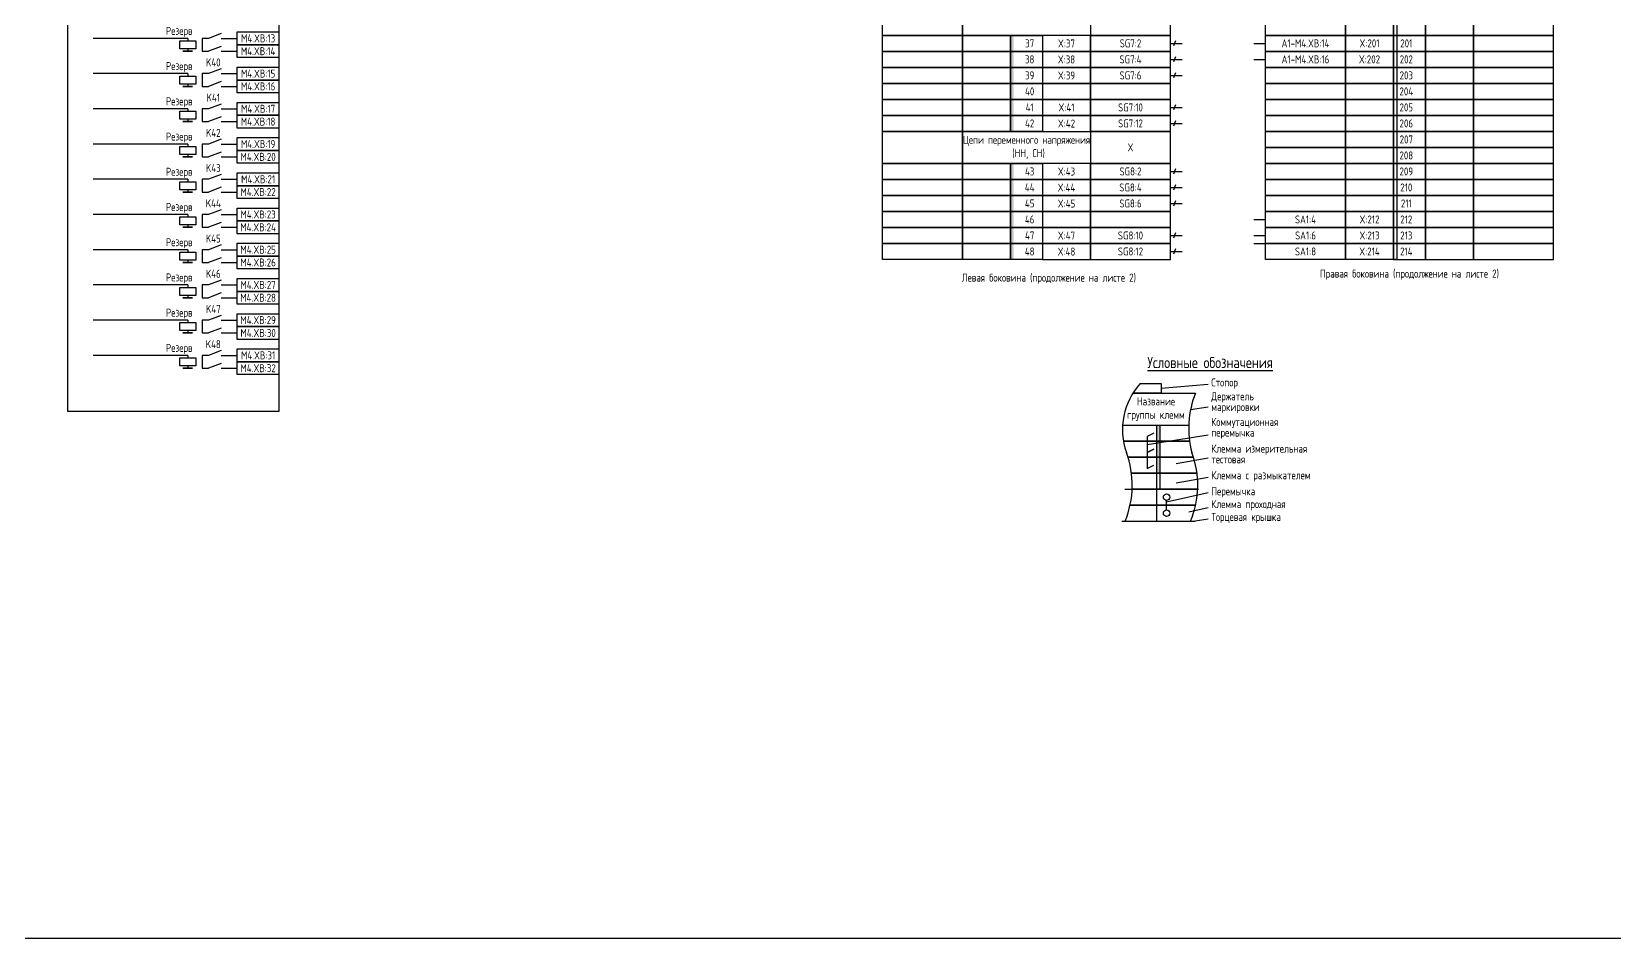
# Model space of a CAD drawing. Header units: millimetres. Extents: x -1533 to 5846, y -90 to 586.
# Drawn here: x 4405.2 to 4899.7, y -90 to 193.2 of the extents above; entities that cross this region are included whole.
import ezdxf

# ---------------------------------------------------------------- set-up
doc = ezdxf.new("R2010")
doc.units = ezdxf.units.MM
doc.styles.add('Gost_type_A', font='GOST_A.TTF')

msp = doc.modelspace()

# ---------------------------------------------------------------- hatches: boundary and pattern name
h = msp.add_hatch(color=7)
h.dxf.hatch_style = 1
h.paths.add_polyline_path([(4712, 192), (4711, 192), (4711, 162), (4712, 162)])
h = msp.add_hatch(color=7)
h.dxf.hatch_style = 1
h.paths.add_polyline_path([(4712, 152), (4711, 152), (4711, 122), (4712, 122)])
h = msp.add_hatch(color=256)
h.dxf.hatch_style = 1
h.paths.add_polyline_path([(4757.75, 70.27), (4756.75, 70.27), (4756.75, 55.27), (4757.75, 55.27)])

# ---------------------------------------------------------------- linework, layer by layer
for p, q in [((4453.95, 191.06), (4424.45, 191.06)), ((4453.95, 191.06), (4453.95, 190.3)), ((4761, 189.5), (4764.62, 189.5)), ((4762.54, 190.31), (4761.96, 188.69)), ((4787.04, 189.5), (4790.67, 189.5)), ((4453.95, 187.8), (4453.95, 187.05)), ((4761, 184.5), (4764.62, 184.5)), ((4762.54, 185.31), (4761.96, 183.69)), ((4787.04, 184.5), (4790.67, 184.5)), ((4453.95, 180.06), (4424.45, 180.06)), ((4453.95, 180.06), (4453.95, 179.3)), ((4761, 179.5), (4764.62, 179.5)), ((4762.54, 180.31), (4761.96, 178.69)), ((4453.95, 176.8), (4453.95, 176.05)), ((4453.95, 169.06), (4424.45, 169.06)), ((4453.95, 169.06), (4453.95, 168.3)), ((4761, 169.5), (4764.62, 169.5)), ((4762.54, 170.31), (4761.96, 168.69)), ((4453.95, 165.8), (4453.95, 165.05)), ((4761, 164.5), (4764.62, 164.5)), ((4762.54, 165.31), (4761.96, 163.69)), ((4453.95, 158.06), (4424.45, 158.06)), ((4453.95, 158.06), (4453.95, 157.3)), ((4453.95, 154.8), (4453.95, 154.05)), ((4761, 149.5), (4764.62, 149.5)), ((4762.54, 150.31), (4761.96, 148.69)), ((4453.95, 147.06), (4424.45, 147.06)), ((4453.95, 147.06), (4453.95, 146.3)), ((4453.95, 143.8), (4453.95, 143.05)), ((4761, 144.5), (4764.62, 144.5)), ((4762.54, 145.31), (4761.96, 143.69)), ((4761, 139.5), (4764.62, 139.5)), ((4762.54, 140.31), (4761.96, 138.69)), ((4453.95, 136.06), (4424.45, 136.06)), ((4453.95, 136.06), (4453.95, 135.3)), ((4787.04, 134.5), (4790.67, 134.5)), ((4453.95, 132.8), (4453.95, 132.05)), ((4761, 129.5), (4764.62, 129.5)), ((4762.54, 130.31), (4761.96, 128.69)), ((4787.04, 129.5), (4790.67, 129.5)), ((4453.95, 125.06), (4424.45, 125.06)), ((4453.95, 125.06), (4453.95, 124.3)), ((4761, 124.5), (4764.62, 124.5)), ((4762.54, 125.31), (4761.96, 123.69)), ((4787.04, 127), (4790.67, 127)), ((4453.95, 121.8), (4453.95, 121.05)), ((4453.95, 114.06), (4424.45, 114.06)), ((4453.95, 114.06), (4453.95, 113.3)), ((4453.95, 110.8), (4453.95, 110.05)), ((4453.95, 103.06), (4424.45, 103.06)), ((4453.95, 103.06), (4453.95, 102.3)), ((4453.95, 99.8), (4453.95, 99.05)), ((4453.95, 92.06), (4424.45, 92.06)), ((4453.95, 92.06), (4453.95, 91.3)), ((4453.95, 88.8), (4453.95, 88.05)), ((4749.25, 80.27), (4768.84, 80.27)), ((4758.11, 81.77), (4772.75, 83.09)), ((4767.27, 75.11), (4772.75, 75.96)), ((4746.23, 70.27), (4766.69, 70.27)), ((4756.75, 40.27), (4756.75, 70.27)), ((4757.75, 65.27), (4757.75, 70.27)), ((4766.95, 65.27), (4746.49, 65.27)), ((4746.49, 65.27), (4766.95, 65.27)), ((4753.75, 64.27), (4772.75, 67.27)), ((4757.75, 50.27), (4757.75, 65.27)), ((4768.17, 60.27), (4747.71, 60.27)), ((4747.71, 60.27), (4768.17, 60.27)), ((4762.75, 58.27), (4772.75, 60.03)), ((4769.26, 55.27), (4748.8, 55.27)), ((4748.8, 55.27), (4769.26, 55.27)), ((4769.26, 55.27), (4748.8, 55.27)), ((4748.8, 55.27), (4769.26, 55.27)), ((4746.75, 50.27), (4769.75, 50.27)), ((4769.48, 50.27), (4749.02, 50.27)), ((4749.02, 50.27), (4769.48, 50.27)), ((4762.75, 52.27), (4772.75, 54.03)), ((4768.84, 45.27), (4748.38, 45.27)), ((4748.38, 45.27), (4768.84, 45.27)), ((4759.75, 46.27), (4772.75, 49.27)), ((4759.78, 45.27), (4759.78, 46.77)), ((4759.78, 43.77), (4759.78, 45.27)), ((4766.75, 43.22), (4772.75, 44.6)), ((4745.75, 40.27), (4768.75, 40.27)), ((4746.82, 40.27), (4767.28, 40.27)), ((4772.75, 40.93), (4768.75, 40.27))]:
    msp.add_line(p, q)
at = {"ltscale": 1.08}
for p, q in [((4460.45, 191.05), (4458.45, 191.05)), ((4458.45, 191.05), (4458.45, 187.05)), ((4464.45, 191.05), (4469.45, 191.05)), ((4458.45, 187.05), (4460.45, 187.05)), ((4464.45, 187.05), (4469.45, 187.05)), ((4460.45, 180.05), (4458.45, 180.05)), ((4458.45, 180.05), (4458.45, 176.05)), ((4464.45, 180.05), (4469.45, 180.05)), ((4458.45, 176.05), (4460.45, 176.05)), ((4464.45, 176.05), (4469.45, 176.05)), ((4460.45, 169.05), (4458.45, 169.05)), ((4458.45, 169.05), (4458.45, 165.05)), ((4464.45, 169.05), (4469.45, 169.05)), ((4458.45, 165.05), (4460.45, 165.05)), ((4464.45, 165.05), (4469.45, 165.05)), ((4460.45, 158.05), (4458.45, 158.05)), ((4458.45, 158.05), (4458.45, 154.05)), ((4458.45, 154.05), (4460.45, 154.05)), ((4464.45, 158.05), (4469.45, 158.05)), ((4464.45, 154.05), (4469.45, 154.05)), ((4460.45, 147.05), (4458.45, 147.05)), ((4458.45, 147.05), (4458.45, 143.05)), ((4464.45, 147.05), (4469.45, 147.05)), ((4458.45, 143.05), (4460.45, 143.05)), ((4464.45, 143.05), (4469.45, 143.05)), ((4460.45, 136.05), (4458.45, 136.05)), ((4458.45, 136.05), (4458.45, 132.05)), ((4464.45, 136.05), (4469.45, 136.05)), ((4458.45, 132.05), (4460.45, 132.05)), ((4464.45, 132.05), (4469.45, 132.05)), ((4460.45, 125.05), (4458.45, 125.05)), ((4458.45, 125.05), (4458.45, 121.05)), ((4464.45, 125.05), (4469.45, 125.05)), ((4458.45, 121.05), (4460.45, 121.05)), ((4464.45, 121.05), (4469.45, 121.05)), ((4460.45, 114.05), (4458.45, 114.05)), ((4458.45, 114.05), (4458.45, 110.05)), ((4464.45, 114.05), (4469.45, 114.05)), ((4458.45, 110.05), (4460.45, 110.05)), ((4464.45, 110.05), (4469.45, 110.05)), ((4460.45, 103.05), (4458.45, 103.05)), ((4458.45, 103.05), (4458.45, 99.05)), ((4458.45, 99.05), (4460.45, 99.05)), ((4464.45, 103.05), (4469.45, 103.05)), ((4464.45, 99.05), (4469.45, 99.05)), ((4460.45, 92.05), (4458.45, 92.05)), ((4458.45, 92.05), (4458.45, 88.05)), ((4464.45, 92.05), (4469.45, 92.05)), ((4458.45, 88.05), (4460.45, 88.05)), ((4464.45, 88.05), (4469.45, 88.05))]:
    msp.add_line(p, q, dxfattribs=at)
at = {"ltscale": 4.32}
for p, q in [((4464.45, 192.55), (4460.45, 191.05)), ((4464.45, 188.55), (4460.45, 187.05)), ((4464.45, 181.55), (4460.45, 180.05)), ((4464.45, 177.55), (4460.45, 176.05)), ((4464.45, 170.55), (4460.45, 169.05)), ((4464.45, 166.55), (4460.45, 165.05)), ((4464.45, 159.55), (4460.45, 158.05)), ((4464.45, 155.55), (4460.45, 154.05)), ((4464.45, 148.55), (4460.45, 147.05)), ((4464.45, 144.55), (4460.45, 143.05)), ((4464.45, 137.55), (4460.45, 136.05)), ((4464.45, 133.55), (4460.45, 132.05)), ((4464.45, 126.55), (4460.45, 125.05)), ((4464.45, 122.55), (4460.45, 121.05)), ((4464.45, 115.55), (4460.45, 114.05)), ((4464.45, 111.55), (4460.45, 110.05)), ((4464.45, 104.55), (4460.45, 103.05)), ((4464.45, 100.55), (4460.45, 99.05)), ((4464.45, 93.55), (4460.45, 92.05)), ((4464.45, 89.55), (4460.45, 88.05))]:
    msp.add_line(p, q, dxfattribs=at)
for points in [[(-1533, 586), (5845.64, 586), (5845.64, -90), (-1533, -90)], [(4830.67, 382), (4831.67, 382), (4831.67, 122), (4830.67, 122)], [(4416.45, 264.05), (4482.45, 264.05), (4482.45, 74.53), (4416.45, 74.53)], [(4671, 202), (4696, 202), (4696, 192), (4671, 192)], [(4696, 202), (4736, 202), (4736, 192), (4696, 192)], [(4761, 202), (4736, 202), (4736, 192), (4761, 192)], [(4469.45, 193.05), (4482.45, 193.05), (4482.45, 189.05), (4469.45, 189.05)], [(4790.67, 197), (4815.67, 197), (4815.67, 192), (4790.67, 192)], [(4815.67, 197), (4830.67, 197), (4830.67, 192), (4815.67, 192)], [(4840.67, 197), (4830.67, 197), (4830.67, 192), (4840.67, 192)], [(4855.67, 197), (4840.67, 197), (4840.67, 192), (4855.67, 192)], [(4880.67, 197), (4855.67, 197), (4855.67, 192), (4880.67, 192)], [(4456.45, 190.3), (4456.45, 187.8), (4451.45, 187.8), (4451.45, 190.3)], [(4469.45, 189.05), (4482.45, 189.05), (4482.45, 185.05), (4469.45, 185.05)], [(4671, 192), (4696, 192), (4696, 187), (4671, 187)], [(4696, 192), (4711, 192), (4711, 187), (4696, 187)], [(4711, 192), (4721, 192), (4721, 187), (4711, 187)], [(4736, 192), (4721, 192), (4721, 187), (4736, 187)], [(4761, 192), (4736, 192), (4736, 187), (4761, 187)], [(4790.67, 192), (4815.67, 192), (4815.67, 187), (4790.67, 187)], [(4790.67, 192), (4815.67, 192), (4815.67, 187), (4790.67, 187)], [(4815.67, 192), (4830.67, 192), (4830.67, 187), (4815.67, 187)], [(4815.67, 192), (4830.67, 192), (4830.67, 187), (4815.67, 187)], [(4840.67, 192), (4830.67, 192), (4830.67, 187), (4840.67, 187)], [(4840.67, 192), (4830.67, 192), (4830.67, 187), (4840.67, 187)], [(4855.67, 192), (4840.67, 192), (4840.67, 187), (4855.67, 187)], [(4855.67, 192), (4840.67, 192), (4840.67, 187), (4855.67, 187)], [(4880.67, 192), (4855.67, 192), (4855.67, 187), (4880.67, 187)], [(4880.67, 192), (4855.67, 192), (4855.67, 187), (4880.67, 187)], [(4455.45, 187.05), (4452.45, 187.05)], [(4671, 187), (4696, 187), (4696, 182), (4671, 182)], [(4696, 187), (4711, 187), (4711, 182), (4696, 182)], [(4711, 187), (4721, 187), (4721, 182), (4711, 182)], [(4736, 187), (4721, 187), (4721, 182), (4736, 182)], [(4761, 187), (4736, 187), (4736, 182), (4761, 182)], [(4790.67, 187), (4815.67, 187), (4815.67, 182), (4790.67, 182)], [(4790.67, 187), (4815.67, 187), (4815.67, 182), (4790.67, 182)], [(4815.67, 187), (4830.67, 187), (4830.67, 182), (4815.67, 182)], [(4815.67, 187), (4830.67, 187), (4830.67, 182), (4815.67, 182)], [(4840.67, 187), (4830.67, 187), (4830.67, 182), (4840.67, 182)], [(4840.67, 187), (4830.67, 187), (4830.67, 182), (4840.67, 182)], [(4855.67, 187), (4840.67, 187), (4840.67, 182), (4855.67, 182)], [(4855.67, 187), (4840.67, 187), (4840.67, 182), (4855.67, 182)], [(4880.67, 187), (4855.67, 187), (4855.67, 182), (4880.67, 182)], [(4880.67, 187), (4855.67, 187), (4855.67, 182), (4880.67, 182)], [(4456.45, 179.3), (4456.45, 176.8), (4451.45, 176.8), (4451.45, 179.3)], [(4469.45, 182.05), (4482.45, 182.05), (4482.45, 178.05), (4469.45, 178.05)], [(4469.45, 178.05), (4482.45, 178.05), (4482.45, 174.05), (4469.45, 174.05)], [(4671, 182), (4696, 182), (4696, 177), (4671, 177)], [(4696, 182), (4711, 182), (4711, 177), (4696, 177)], [(4711, 182), (4721, 182), (4721, 177), (4711, 177)], [(4736, 182), (4721, 182), (4721, 177), (4736, 177)], [(4761, 182), (4736, 182), (4736, 177), (4761, 177)], [(4790.67, 182), (4815.67, 182), (4815.67, 177), (4790.67, 177)], [(4790.67, 182), (4815.67, 182), (4815.67, 177), (4790.67, 177)], [(4815.67, 182), (4830.67, 182), (4830.67, 177), (4815.67, 177)], [(4815.67, 182), (4830.67, 182), (4830.67, 177), (4815.67, 177)], [(4840.67, 182), (4830.67, 182), (4830.67, 177), (4840.67, 177)], [(4840.67, 182), (4830.67, 182), (4830.67, 177), (4840.67, 177)], [(4855.67, 182), (4840.67, 182), (4840.67, 177), (4855.67, 177)], [(4855.67, 182), (4840.67, 182), (4840.67, 177), (4855.67, 177)], [(4880.67, 182), (4855.67, 182), (4855.67, 177), (4880.67, 177)], [(4880.67, 182), (4855.67, 182), (4855.67, 177), (4880.67, 177)], [(4455.45, 176.05), (4452.45, 176.05)], [(4671, 177), (4696, 177), (4696, 172), (4671, 172)], [(4696, 177), (4711, 177), (4711, 172), (4696, 172)], [(4711, 177), (4721, 177), (4721, 172), (4711, 172)], [(4736, 177), (4721, 177), (4721, 172), (4736, 172)], [(4761, 177), (4736, 177), (4736, 172), (4761, 172)], [(4790.67, 177), (4815.67, 177), (4815.67, 172), (4790.67, 172)], [(4815.67, 177), (4830.67, 177), (4830.67, 172), (4815.67, 172)], [(4840.67, 177), (4830.67, 177), (4830.67, 172), (4840.67, 172)], [(4855.67, 177), (4840.67, 177), (4840.67, 172), (4855.67, 172)], [(4880.67, 177), (4855.67, 177), (4855.67, 172), (4880.67, 172)], [(4456.45, 168.3), (4456.45, 165.8), (4451.45, 165.8), (4451.45, 168.3)], [(4469.45, 171.05), (4482.45, 171.05), (4482.45, 167.05), (4469.45, 167.05)], [(4671, 172), (4696, 172), (4696, 167), (4671, 167)], [(4696, 172), (4711, 172), (4711, 167), (4696, 167)], [(4711, 172), (4721, 172), (4721, 167), (4711, 167)], [(4736, 172), (4721, 172), (4721, 167), (4736, 167)], [(4761, 172), (4736, 172), (4736, 167), (4761, 167)], [(4790.67, 172), (4815.67, 172), (4815.67, 167), (4790.67, 167)], [(4815.67, 172), (4830.67, 172), (4830.67, 167), (4815.67, 167)], [(4840.67, 172), (4830.67, 172), (4830.67, 167), (4840.67, 167)], [(4855.67, 172), (4840.67, 172), (4840.67, 167), (4855.67, 167)], [(4880.67, 172), (4855.67, 172), (4855.67, 167), (4880.67, 167)], [(4455.45, 165.05), (4452.45, 165.05)], [(4469.45, 167.05), (4482.45, 167.05), (4482.45, 163.05), (4469.45, 163.05)], [(4671, 167), (4696, 167), (4696, 162), (4671, 162)], [(4696, 167), (4711, 167), (4711, 162), (4696, 162)], [(4711, 167), (4721, 167), (4721, 162), (4711, 162)], [(4736, 167), (4721, 167), (4721, 162), (4736, 162)], [(4761, 167), (4736, 167), (4736, 162), (4761, 162)], [(4790.67, 167), (4815.67, 167), (4815.67, 162), (4790.67, 162)], [(4815.67, 167), (4830.67, 167), (4830.67, 162), (4815.67, 162)], [(4840.67, 167), (4830.67, 167), (4830.67, 162), (4840.67, 162)], [(4855.67, 167), (4840.67, 167), (4840.67, 162), (4855.67, 162)], [(4880.67, 167), (4855.67, 167), (4855.67, 162), (4880.67, 162)], [(4469.45, 160.05), (4482.45, 160.05), (4482.45, 156.05), (4469.45, 156.05)], [(4671, 162), (4696, 162), (4696, 152), (4671, 152)], [(4696, 162), (4736, 162), (4736, 152), (4696, 152)], [(4761, 162), (4736, 162), (4736, 152), (4761, 152)], [(4790.67, 162), (4815.67, 162), (4815.67, 157), (4790.67, 157)], [(4790.67, 162), (4815.67, 162), (4815.67, 157), (4790.67, 157)], [(4815.67, 162), (4830.67, 162), (4830.67, 157), (4815.67, 157)], [(4815.67, 162), (4830.67, 162), (4830.67, 157), (4815.67, 157)], [(4840.67, 162), (4830.67, 162), (4830.67, 157), (4840.67, 157)], [(4840.67, 162), (4830.67, 162), (4830.67, 157), (4840.67, 157)], [(4855.67, 162), (4840.67, 162), (4840.67, 157), (4855.67, 157)], [(4855.67, 162), (4840.67, 162), (4840.67, 157), (4855.67, 157)], [(4880.67, 162), (4855.67, 162), (4855.67, 157), (4880.67, 157)], [(4880.67, 162), (4855.67, 162), (4855.67, 157), (4880.67, 157)], [(4456.45, 157.3), (4456.45, 154.8), (4451.45, 154.8), (4451.45, 157.3)], [(4455.45, 154.05), (4452.45, 154.05)], [(4469.45, 156.05), (4482.45, 156.05), (4482.45, 152.05), (4469.45, 152.05)], [(4790.67, 157), (4815.67, 157), (4815.67, 152), (4790.67, 152)], [(4790.67, 157), (4815.67, 157), (4815.67, 152), (4790.67, 152)], [(4815.67, 157), (4830.67, 157), (4830.67, 152), (4815.67, 152)], [(4815.67, 157), (4830.67, 157), (4830.67, 152), (4815.67, 152)], [(4840.67, 157), (4830.67, 157), (4830.67, 152), (4840.67, 152)], [(4840.67, 157), (4830.67, 157), (4830.67, 152), (4840.67, 152)], [(4855.67, 157), (4840.67, 157), (4840.67, 152), (4855.67, 152)], [(4855.67, 157), (4840.67, 157), (4840.67, 152), (4855.67, 152)], [(4880.67, 157), (4855.67, 157), (4855.67, 152), (4880.67, 152)], [(4880.67, 157), (4855.67, 157), (4855.67, 152), (4880.67, 152)], [(4469.45, 149.05), (4482.45, 149.05), (4482.45, 145.05), (4469.45, 145.05)], [(4671, 152), (4696, 152), (4696, 147), (4671, 147)], [(4696, 152), (4711, 152), (4711, 147), (4696, 147)], [(4711, 152), (4721, 152), (4721, 147), (4711, 147)], [(4736, 152), (4721, 152), (4721, 147), (4736, 147)], [(4761, 152), (4736, 152), (4736, 147), (4761, 147)], [(4790.67, 152), (4815.67, 152), (4815.67, 147), (4790.67, 147)], [(4815.67, 152), (4830.67, 152), (4830.67, 147), (4815.67, 147)], [(4840.67, 152), (4830.67, 152), (4830.67, 147), (4840.67, 147)], [(4855.67, 152), (4840.67, 152), (4840.67, 147), (4855.67, 147)], [(4880.67, 152), (4855.67, 152), (4855.67, 147), (4880.67, 147)], [(4456.45, 146.3), (4456.45, 143.8), (4451.45, 143.8), (4451.45, 146.3)], [(4469.45, 145.05), (4482.45, 145.05), (4482.45, 141.05), (4469.45, 141.05)], [(4671, 147), (4696, 147), (4696, 142), (4671, 142)], [(4696, 147), (4711, 147), (4711, 142), (4696, 142)], [(4711, 147), (4721, 147), (4721, 142), (4711, 142)], [(4736, 147), (4721, 147), (4721, 142), (4736, 142)], [(4761, 147), (4736, 147), (4736, 142), (4761, 142)], [(4790.67, 147), (4815.67, 147), (4815.67, 142), (4790.67, 142)], [(4815.67, 147), (4830.67, 147), (4830.67, 142), (4815.67, 142)], [(4840.67, 147), (4830.67, 147), (4830.67, 142), (4840.67, 142)], [(4855.67, 147), (4840.67, 147), (4840.67, 142), (4855.67, 142)], [(4880.67, 147), (4855.67, 147), (4855.67, 142), (4880.67, 142)], [(4455.45, 143.05), (4452.45, 143.05)], [(4671, 142), (4696, 142), (4696, 137), (4671, 137)], [(4696, 142), (4711, 142), (4711, 137), (4696, 137)], [(4711, 142), (4721, 142), (4721, 137), (4711, 137)], [(4736, 142), (4721, 142), (4721, 137), (4736, 137)], [(4761, 142), (4736, 142), (4736, 137), (4761, 137)], [(4790.67, 142), (4815.67, 142), (4815.67, 137), (4790.67, 137)], [(4815.67, 142), (4830.67, 142), (4830.67, 137), (4815.67, 137)], [(4840.67, 142), (4830.67, 142), (4830.67, 137), (4840.67, 137)], [(4855.67, 142), (4840.67, 142), (4840.67, 137), (4855.67, 137)], [(4880.67, 142), (4855.67, 142), (4855.67, 137), (4880.67, 137)], [(4456.45, 135.3), (4456.45, 132.8), (4451.45, 132.8), (4451.45, 135.3)], [(4469.45, 138.05), (4482.45, 138.05), (4482.45, 134.05), (4469.45, 134.05)], [(4469.45, 134.05), (4482.45, 134.05), (4482.45, 130.05), (4469.45, 130.05)], [(4671, 137), (4696, 137), (4696, 132), (4671, 132)], [(4696, 137), (4711, 137), (4711, 132), (4696, 132)], [(4711, 137), (4721, 137), (4721, 132), (4711, 132)], [(4736, 137), (4721, 137), (4721, 132), (4736, 132)], [(4761, 137), (4736, 137), (4736, 132), (4761, 132)], [(4790.67, 137), (4815.67, 137), (4815.67, 132), (4790.67, 132)], [(4815.67, 137), (4830.67, 137), (4830.67, 132), (4815.67, 132)], [(4840.67, 137), (4830.67, 137), (4830.67, 132), (4840.67, 132)], [(4855.67, 137), (4840.67, 137), (4840.67, 132), (4855.67, 132)], [(4880.67, 137), (4855.67, 137), (4855.67, 132), (4880.67, 132)], [(4455.45, 132.05), (4452.45, 132.05)], [(4671, 132), (4696, 132), (4696, 127), (4671, 127)], [(4696, 132), (4711, 132), (4711, 127), (4696, 127)], [(4711, 132), (4721, 132), (4721, 127), (4711, 127)], [(4736, 132), (4721, 132), (4721, 127), (4736, 127)], [(4761, 132), (4736, 132), (4736, 127), (4761, 127)], [(4790.67, 132), (4815.67, 132), (4815.67, 127), (4790.67, 127)], [(4815.67, 132), (4830.67, 132), (4830.67, 127), (4815.67, 127)], [(4840.67, 132), (4830.67, 132), (4830.67, 127), (4840.67, 127)], [(4855.67, 132), (4840.67, 132), (4840.67, 127), (4855.67, 127)], [(4880.67, 132), (4855.67, 132), (4855.67, 127), (4880.67, 127)], [(4456.45, 124.3), (4456.45, 121.8), (4451.45, 121.8), (4451.45, 124.3)], [(4469.45, 127.05), (4482.45, 127.05), (4482.45, 123.05), (4469.45, 123.05)], [(4671, 127), (4696, 127), (4696, 122), (4671, 122)], [(4696, 127), (4711, 127), (4711, 122), (4696, 122)], [(4711, 127), (4721, 127), (4721, 122), (4711, 122)], [(4736, 127), (4721, 127), (4721, 122), (4736, 122)], [(4761, 127), (4736, 127), (4736, 122), (4761, 122)], [(4790.67, 127), (4815.67, 127), (4815.67, 122), (4790.67, 122)], [(4815.67, 127), (4830.67, 127), (4830.67, 122), (4815.67, 122)], [(4840.67, 127), (4830.67, 127), (4830.67, 122), (4840.67, 122)], [(4855.67, 127), (4840.67, 127), (4840.67, 122), (4855.67, 122)], [(4880.67, 127), (4855.67, 127), (4855.67, 122), (4880.67, 122)], [(4455.45, 121.05), (4452.45, 121.05)], [(4469.45, 123.05), (4482.45, 123.05), (4482.45, 119.05), (4469.45, 119.05)], [(4469.45, 116.05), (4482.45, 116.05), (4482.45, 112.05), (4469.45, 112.05)], [(4456.45, 113.3), (4456.45, 110.8), (4451.45, 110.8), (4451.45, 113.3)], [(4455.45, 110.05), (4452.45, 110.05)], [(4469.45, 112.05), (4482.45, 112.05), (4482.45, 108.05), (4469.45, 108.05)], [(4469.45, 105.05), (4482.45, 105.05), (4482.45, 101.05), (4469.45, 101.05)], [(4456.45, 102.3), (4456.45, 99.8), (4451.45, 99.8), (4451.45, 102.3)], [(4455.45, 99.05), (4452.45, 99.05)], [(4469.45, 101.05), (4482.45, 101.05), (4482.45, 97.05), (4469.45, 97.05)], [(4469.45, 94.05), (4482.45, 94.05), (4482.45, 90.05), (4469.45, 90.05)], [(4456.45, 91.3), (4456.45, 88.8), (4451.45, 88.8), (4451.45, 91.3)], [(4469.45, 90.05), (4482.45, 90.05), (4482.45, 86.05), (4469.45, 86.05)], [(4455.45, 88.05), (4452.45, 88.05)]]:
    msp.add_lwpolyline(points, close=True)
for points in [[(4751.5, 83.27), (4758.11, 83.27), (4758.11, 80.27), (4749.25, 80.27)], [(4755.75, 67.77), (4753.75, 66.77), (4753.75, 61.77), (4755.75, 62.77)], [(4755.75, 62.77), (4753.75, 61.77), (4753.75, 56.77), (4755.75, 57.77)]]:
    msp.add_lwpolyline(points)
for centre in [(4759.78, 47.77), (4759.78, 42.77)]:
    msp.add_circle(centre, 1)
for centre, radius, start, end in [((4767.6, 68.87), 21.6, 138.181, 199.2333), ((4795.69, 69.27), 29.02, 157.7321, 195.0211), ((4719.51, 51.5), 29.54, 337.6521, 20.3143), ((4739.97, 51.5), 29.54, 337.6521, 20.3143)]:
    msp.add_arc(centre, radius, start, end)

# ---------------------------------------------------------------- texts
at = {"style": 'Gost_type_A'}
for s, insert, char_height, width, attachment_point in [('Резерв', (4455.45, 193.06), 2.5, 31.0015, 6), ('M4.XВ:14', (4475.95, 187.06), 2.5, 13, 5), ('M4.XВ:13', (4475.95, 191.06), 2.5, 13, 5), ('SG7:2', (4748.5, 189.5), 2.5, 25, 5), ('A1-M4.XВ:14', (4803.17, 189.5), 2.5, 25, 5), ('Резерв', (4455.45, 182.06), 2.5, 31.0015, 6), ('K40', (4461.95, 183.55), 2.5, 5, 5), ('SG7:4', (4748.5, 184.5), 2.5, 25, 5), ('A1-M4.XВ:16', (4803.17, 184.5), 2.5, 25, 5), ('M4.XВ:15', (4475.95, 180.06), 2.5, 13, 5), ('SG7:6', (4748.5, 179.5), 2.5, 25, 5), ('K41', (4461.95, 172.55), 2.5, 5, 5), ('M4.XВ:16', (4475.95, 176.06), 2.5, 13, 5), ('Резерв', (4455.45, 171.06), 2.5, 31.0015, 6), ('M4.XВ:17', (4475.95, 169.06), 2.5, 13, 5), ('SG7:10', (4748.5, 169.5), 2.5, 25, 5), ('M4.XВ:18', (4475.95, 165.06), 2.5, 13, 5), ('SG7:12', (4748.5, 164.5), 2.5, 25, 5), ('Резерв', (4455.45, 160.06), 2.5, 31.0015, 6), ('K42', (4461.95, 161.55), 2.5, 5, 5), ('M4.XВ:19', (4475.95, 158.06), 2.5, 13, 5), ('Цепи переменного напряжения  (НН, СН)', (4716, 157), 2.5, 40, 5), ('X', (4748.5, 157), 2.5, 25, 5), ('M4.XВ:20', (4475.95, 154.06), 2.5, 13, 5), ('Резерв', (4455.45, 149.06), 2.5, 31.0015, 6), ('K43', (4461.95, 150.55), 2.5, 5, 5), ('SG8:2', (4748.5, 149.5), 2.5, 25, 5), ('M4.XВ:22', (4475.95, 143.06), 2.5, 13, 5), ('M4.XВ:21', (4475.95, 147.06), 2.5, 13, 5), ('SG8:4', (4748.5, 144.5), 2.5, 25, 5), ('Резерв', (4455.45, 138.06), 2.5, 31.0015, 6), ('K44', (4461.95, 139.55), 2.5, 5, 5), ('SG8:6', (4748.5, 139.5), 2.5, 25, 5), ('M4.XВ:23', (4475.95, 136.06), 2.5, 13, 5), ('SA1:4', (4803.17, 134.5), 2.5, 25, 5), ('Резерв', (4455.45, 127.06), 2.5, 31.0015, 6), ('K45', (4461.95, 128.55), 2.5, 5, 5), ('M4.XВ:24', (4475.95, 132.06), 2.5, 13, 5), ('SG8:10', (4748.5, 129.5), 2.5, 25, 5), ('SA1:6', (4803.17, 129.5), 2.5, 25, 5), ('M4.XВ:25', (4475.95, 125.06), 2.5, 13, 5), ('SG8:12', (4748.5, 124.5), 2.5, 25, 5), ('SA1:8', (4803.17, 124.5), 2.5, 25, 5), ('K46', (4461.95, 117.55), 2.5, 5, 5), ('M4.XВ:26', (4475.95, 121.06), 2.5, 13, 5), ('\\pxt31;Правая боковина (продолжение на листе 2)', (4835.67, 117.25), 2.5, 90, 5), ('Резерв', (4455.45, 116.06), 2.5, 31.0015, 6), ('M4.XВ:27', (4475.95, 114.06), 2.5, 13, 5), ('Левая боковина (продолжение на листе 2)', (4723, 116), 2.5, 90, 5), ('M4.XВ:28', (4475.95, 110.06), 2.5, 13, 5), ('Резерв', (4455.45, 105.06), 2.5, 31.0015, 6), ('K47', (4461.95, 106.55), 2.5, 5, 5), ('M4.XВ:29', (4475.95, 103.06), 2.5, 13, 5), ('M4.XВ:30', (4475.95, 99.06), 2.5, 13, 5), ('Резерв', (4455.45, 94.06), 2.5, 31.0015, 6), ('K48', (4461.95, 95.55), 2.5, 5, 5), ('M4.XВ:32', (4475.95, 88.06), 2.5, 13, 5), ('M4.XВ:31', (4475.95, 92.06), 2.5, 13, 5), ('{\\LУсловные обозначения}', (4773.39, 89.82), 3.5, 75, 5), ('Название группы клемм', (4756.46, 75.27), 2.5, 20.4592, 5)]:
    msp.add_mtext(s, dxfattribs=dict(at, insert=insert, char_height=char_height, width=width, attachment_point=attachment_point))
at = {"ltscale": 10, "char_height": 2.5, "attachment_point": 5, "style": 'Gost_type_A'}
for s, insert, width in [('37', (4717, 189.5), 8), ('X:37', (4728.5, 189.47), 15), ('X:201', (4823.17, 189.5), 15), ('201', (4834.67, 189.5), 8), ('38', (4717, 184.5), 8), ('X:38', (4728.5, 184.47), 15), ('X:202', (4823.17, 184.5), 15), ('202', (4834.67, 184.5), 8), ('39', (4717, 179.5), 8), ('X:39', (4728.5, 179.47), 15), ('203', (4834.67, 179.5), 8), ('40', (4717, 174.5), 8), ('204', (4834.67, 174.5), 8), ('41', (4717, 169.5), 8), ('X:41', (4728.5, 169.47), 15), ('205', (4834.67, 169.5), 8), ('42', (4717, 164.5), 8), ('X:42', (4728.5, 164.47), 15), ('206', (4834.67, 164.5), 8), ('207', (4834.67, 159.5), 8), ('208', (4834.67, 154.5), 8), ('43', (4717, 149.5), 8), ('X:43', (4728.5, 149.47), 15), ('209', (4834.67, 149.5), 8), ('44', (4717, 144.5), 8), ('X:44', (4728.5, 144.47), 15), ('210', (4834.67, 144.5), 8), ('45', (4717, 139.5), 8), ('X:45', (4728.5, 139.47), 15), ('211', (4834.67, 139.5), 8), ('46', (4717, 134.5), 8), ('X:212', (4823.17, 134.5), 15), ('212', (4834.67, 134.5), 8), ('47', (4717, 129.5), 8), ('X:47', (4728.5, 129.47), 15), ('X:213', (4823.17, 129.5), 15), ('213', (4834.67, 129.5), 8), ('48', (4717, 124.5), 8), ('X:48', (4728.5, 124.47), 15), ('X:214', (4823.17, 124.5), 15), ('214', (4834.67, 124.5), 8)]:
    msp.add_mtext(s, dxfattribs=dict(at, insert=insert, width=width))
at = {"char_height": 2.5, "attachment_point": 4, "line_spacing_factor": 0.8, "style": 'Gost_type_A'}
for s, insert, width in [('Стопор', (4773.75, 83.27), 44), ('Держатель\\Pмаркировки', (4773.75, 77.27), 38.7538), ('Коммутационная\\Pперемычка', (4773.75, 69.27), 44), ('Клемма измерительная\\Pтестовая', (4773.75, 61.27), 55.1103), ('Клемма c размыкателем', (4773.75, 54.27), 55.1103), ('Перемычка', (4773.75, 49.27), 49.9213), ('Клемма проходная', (4773.75, 45.27), 44), ('Торцевая крышка', (4773.75, 41.27), 44)]:
    msp.add_mtext(s, dxfattribs=dict(at, insert=insert, width=width))

doc.saveas('drawing.dxf')
